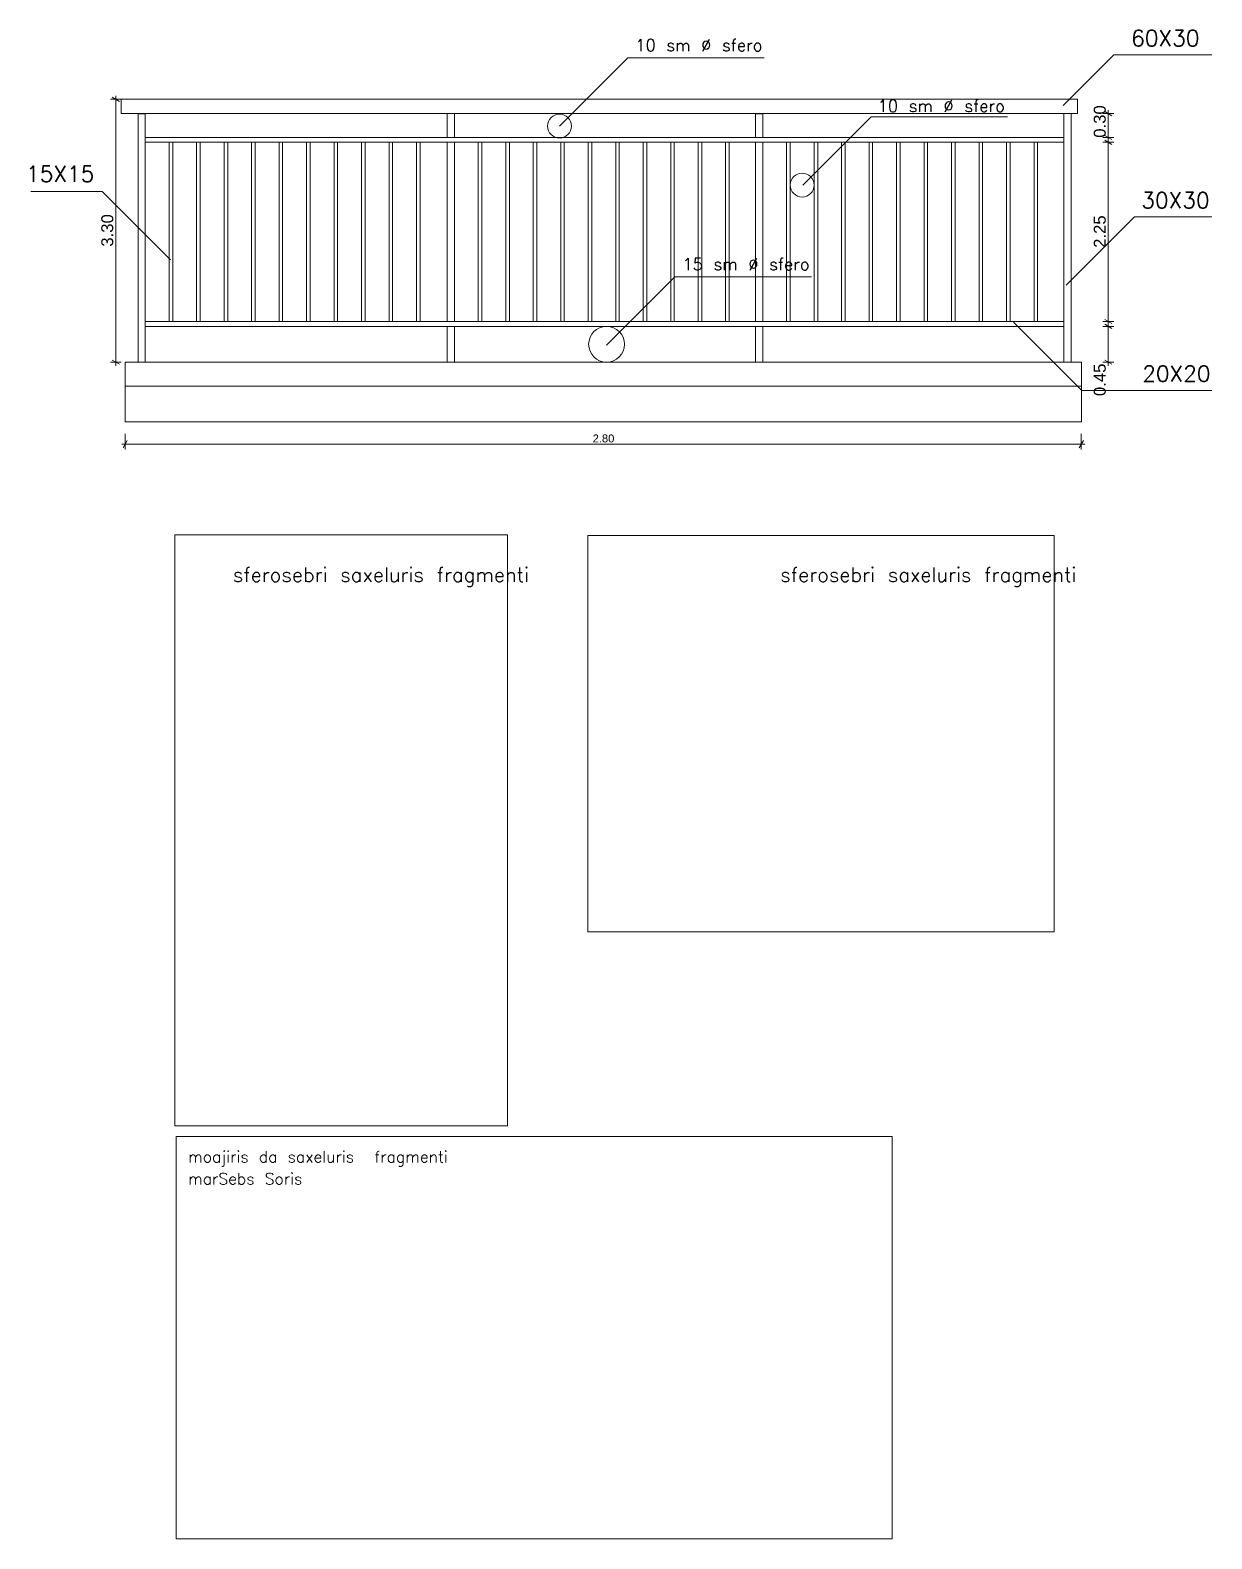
# Model space of a CAD drawing. Header units: millimetres. Extents: x 475616349 to 476941521, y 4620115302 to 4621446928.
# Drawn here: x 476911832 to 476926663, y 4620517434 to 4620536368 of the extents above; entities that cross this region are included whole.
import ezdxf

# ---------------------------------------------------------------- set-up
doc = ezdxf.new("R2010")
doc.units = ezdxf.units.MM
doc.header["$MEASUREMENT"] = 0
doc.header["$XCLIPFRAME"] = 0
doc.layers.add('0_0 Architecture_Pen_No__5', color=7, linetype='Continuous')
doc.layers.add('Dimensioning - General', color=7, linetype='Continuous')
for name, color, linetype, lineweight in [('0_0 Architecture_Pen_No__5_Pen_No__4', 7, 'Continuous', 0), ('0_Pen_No__2_Pen_No__7_Pen_No__4', 7, 'Continuous', 0), ('2D Drafting - General_Pen_No__7_Pen_No__4', 7, 'Continuous', 0), ('Annotation - Text_Pen_No__7_Pen_No__4', 7, 'Continuous', 0), ('Dimensioning - General_Pen_No__4', 7, 'Continuous', 0)]:
    doc.layers.add(name, color=color, linetype=linetype, lineweight=lineweight)
doc.styles.add('GENERATED_STYLE_2', font='arial.ttf')
doc.dimstyles.new('GENERATED_STYLE__10', dxfattribs={"dimtxt": 100, "dimasz": 68.640772, "dimexe": 0.18, "dimexo": 900, "dimgap": 0.09, "dimtad": 1, "dimtih": 1, "dimtoh": 1, "dimlfac": 0.001, "dimzin": 0, "dimdsep": 46, "dimtxsty": 'GENERATED_STYLE_2', "dimblk": 'ARROWHEAD_2', "dimblk1": 'ARROWHEAD_2', "dimblk2": 'ARROWHEAD_2', "dimcen": 0.09, "dimclrd": 7, "dimclre": 7, "dimclrt": 7, "dimadec": 0, "dimazin": 0, "dimtfac": 1, "dimtdec": 4, "dimtmove": 0, "dimatfit": 3, "dimfxl": 1, "dimtolj": 1, "dimtzin": 0, "dimarcsym": 0})
doc.dimstyles.new('GENERATED_STYLE__11', dxfattribs={"dimtxt": 150, "dimasz": 68.640772, "dimexe": 0.18, "dimexo": 900, "dimgap": 0.09, "dimtad": 1, "dimlfac": 0.001, "dimzin": 0, "dimdsep": 46, "dimtxsty": 'GENERATED_STYLE_2', "dimblk": 'ARROWHEAD_2', "dimblk1": 'ARROWHEAD_2', "dimblk2": 'ARROWHEAD_2', "dimcen": 0.09, "dimclrd": 7, "dimclre": 7, "dimclrt": 7, "dimadec": 0, "dimazin": 0, "dimtfac": 1, "dimtdec": 4, "dimtmove": 0, "dimatfit": 3, "dimfxl": 1, "dimtolj": 1, "dimtzin": 0, "dimarcsym": 0})
doc.dimstyles.new('GENERATED_STYLE__12', dxfattribs={"dimtxt": 150, "dimasz": 68.640772, "dimexe": 0.18, "dimexo": 900, "dimgap": 0.09, "dimtad": 1, "dimlfac": 0.001, "dimzin": 0, "dimdsep": 46, "dimtxsty": 'GENERATED_STYLE_2', "dimblk": 'ARROWHEAD_2', "dimblk1": 'ARROWHEAD_2', "dimblk2": 'ARROWHEAD_2', "dimcen": 0.09, "dimclrd": 7, "dimclre": 7, "dimclrt": 7, "dimadec": 0, "dimazin": 0, "dimtfac": 1, "dimtdec": 4, "dimtmove": 2, "dimatfit": 3, "dimfxl": 1, "dimtolj": 1, "dimtzin": 0, "dimarcsym": 0})
picture_1 = doc.add_image_def('image2.bmp', size_in_pixel=(300, 533))
picture_2 = doc.add_image_def('image3.bmp', size_in_pixel=(400, 340))
picture_3 = doc.add_image_def('image4.bmp', size_in_pixel=(1704, 958))

# ---------------------------------------------------------------- blocks, each defined once
blk = doc.blocks.new('*D504', base_point=(476577134, 4620325126))
at = {"layer": 'Dimensioning - General_Pen_No__4', "color": 7, "linetype": 'Continuous', "lineweight": 0, "transparency": 16777216}
for p, q in [((476913025, 4620531105), (476913025, 4620531301)), ((476925025, 4620531105), (476925025, 4620531301)), ((476912981, 4620531173), (476913025, 4620531173)), ((476913051, 4620531218), (476912999, 4620531128)), ((476913025, 4620531173), (476925025, 4620531173)), ((476924999, 4620531128), (476925051, 4620531218)), ((476925025, 4620531173), (476925069, 4620531173))]:
    blk.add_line(p, q, dxfattribs=at)
at = {"layer": 'Dimensioning - General_Pen_No__4', "color": 7, "lineweight": 0, "transparency": 16777216, "insert": (476918892, 4620531193), "char_height": 100, "attachment_point": 7, "style": 'GENERATED_STYLE_2'}
blk.add_mtext('\\A1;{\\pql;\\fArial CYR|b0|i0|c204|p34;2.80}', dxfattribs=at)
blk = doc.blocks.new('ARROWHEAD_2')
at = {"color": 0, "linetype": 'Continuous', "lineweight": 0}
for p, q in [((0, 0), (-1, 0)), ((-0.38, -0.66), (0.38, 0.66))]:
    blk.add_line(p, q, dxfattribs=at)
blk = doc.blocks.new('*D505', base_point=(476577134, 4620325126))
at = {"layer": 'Dimensioning - General_Pen_No__4', "color": 7, "linetype": 'Continuous', "lineweight": 0, "transparency": 16777216}
for p, q in [((476925431, 4620532651), (476925296, 4620532651)), ((476925409, 4620532625), (476925318, 4620532677)), ((476925363, 4620532651), (476925363, 4620532695)), ((476925363, 4620532201), (476925363, 4620532651)), ((476925431, 4620532201), (476925296, 4620532201)), ((476925318, 4620532227), (476925409, 4620532175)), ((476925363, 4620532157), (476925363, 4620532201))]:
    blk.add_line(p, q, dxfattribs=at)
at = {"layer": 'Dimensioning - General_Pen_No__4', "color": 7, "lineweight": 0, "transparency": 16777216, "insert": (476925333, 4620531776), "char_height": 150, "attachment_point": 7, "rotation": 90, "style": 'GENERATED_STYLE_2'}
blk.add_mtext('\\A1;{\\pql;\\fArial CYR|b0|i0|c204|p34;0.45}', dxfattribs=at)
blk = doc.blocks.new('*D506', base_point=(476577134, 4620325126))
at = {"layer": 'Dimensioning - General_Pen_No__4', "color": 7, "linetype": 'Continuous', "lineweight": 0, "transparency": 16777216}
for p, q in [((476925431, 4620534961), (476925296, 4620534961)), ((476925409, 4620534935), (476925318, 4620534987)), ((476925363, 4620534961), (476925363, 4620535005)), ((476925363, 4620532711), (476925363, 4620534961)), ((476925431, 4620532711), (476925296, 4620532711)), ((476925318, 4620532737), (476925409, 4620532685)), ((476925363, 4620532667), (476925363, 4620532711))]:
    blk.add_line(p, q, dxfattribs=at)
at = {"layer": 'Dimensioning - General_Pen_No__4', "color": 7, "lineweight": 0, "transparency": 16777216, "insert": (476925333, 4620533636), "char_height": 150, "attachment_point": 7, "rotation": 90, "style": 'GENERATED_STYLE_2'}
blk.add_mtext('\\A1;{\\pql;\\fArial CYR|b0|i0|c204|p34;2.25}', dxfattribs=at)
blk = doc.blocks.new('*D507', base_point=(476577134, 4620325126))
at = {"layer": 'Dimensioning - General_Pen_No__4', "color": 7, "linetype": 'Continuous', "lineweight": 0, "transparency": 16777216}
for p, q in [((476912975, 4620535501), (476912839, 4620535501)), ((476912952, 4620535475), (476912862, 4620535527)), ((476912907, 4620535501), (476912907, 4620535545)), ((476912907, 4620532201), (476912907, 4620535501)), ((476912975, 4620532201), (476912839, 4620532201)), ((476912862, 4620532227), (476912952, 4620532175)), ((476912907, 4620532157), (476912907, 4620532201))]:
    blk.add_line(p, q, dxfattribs=at)
at = {"layer": 'Dimensioning - General_Pen_No__4', "color": 7, "lineweight": 0, "transparency": 16777216, "insert": (476912877, 4620533651), "char_height": 150, "attachment_point": 7, "rotation": 90, "style": 'GENERATED_STYLE_2'}
blk.add_mtext('\\A1;{\\pql;\\fArial CYR|b0|i0|c204|p34;3.30}', dxfattribs=at)
blk = doc.blocks.new('*D508', base_point=(476577134, 4620325126))
at = {"layer": 'Dimensioning - General_Pen_No__4', "color": 7, "linetype": 'Continuous', "lineweight": 0, "transparency": 16777216}
for p, q in [((476925431, 4620535321), (476925296, 4620535321)), ((476925409, 4620535295), (476925318, 4620535347)), ((476925363, 4620535321), (476925363, 4620535365)), ((476925363, 4620535021), (476925363, 4620535321)), ((476925431, 4620535021), (476925296, 4620535021)), ((476925318, 4620535047), (476925409, 4620534995)), ((476925363, 4620534977), (476925363, 4620535021))]:
    blk.add_line(p, q, dxfattribs=at)
at = {"layer": 'Dimensioning - General_Pen_No__4', "color": 7, "lineweight": 0, "transparency": 16777216, "insert": (476925333, 4620535018), "char_height": 150, "attachment_point": 7, "rotation": 90, "style": 'GENERATED_STYLE_2'}
blk.add_mtext('\\A1;{\\pql;\\fArial CYR|b0|i0|c204|p34;0.30}', dxfattribs=at)

msp = doc.modelspace()

# ---------------------------------------------------------------- linework, layer by layer
at = {"layer": '0_Pen_No__2_Pen_No__7_Pen_No__4', "color": 7, "linetype": 'Continuous', "lineweight": 0, "flags": 128}
for points in [[(476918326.282, 4620535165.107, 1), (476918626.282, 4620535165.107, 1)], [(476921371.108, 4620534424.391, 1), (476921671.108, 4620534424.391, 1)], [(476919291.445, 4620532425.941, 1), (476918841.445, 4620532425.941, 1)]]:
    msp.add_lwpolyline(points, format="xyb", close=True, dxfattribs=at)
at = {"layer": '2D Drafting - General_Pen_No__7_Pen_No__4', "color": 7, "linetype": 'Continuous', "lineweight": 0, "flags": 128}
for points in [[(476924798.051, 4620535423.541), (476925433.029, 4620536058.519), (476926662.9, 4620536058.519)], [(476918476.282, 4620535165.107), (476919333.86, 4620536022.685), (476921045.4, 4620536022.685)], [(476917066.108, 4620535020.941), (476917066.108, 4620535320.941), (476917156.108, 4620535320.941), (476917156.108, 4620535020.941)], [(476920936.108, 4620535016.972), (476920936.108, 4620535316.972), (476921026.108, 4620535316.972), (476921026.108, 4620535016.972)], [(476921530.589, 4620534425.071), (476922388.167, 4620535282.649), (476924099.707, 4620535282.649)], [(476913276.108, 4620535020.941), (476924806.108, 4620535020.941)], [(476924806.108, 4620534960.941), (476913276.108, 4620534960.941)], [(476917066.108, 4620532710.941), (476917066.108, 4620534960.941)], [(476917156.108, 4620534960.941), (476917156.108, 4620532710.941)], [(476920936.108, 4620532710.941), (476920936.108, 4620534960.941)], [(476921026.108, 4620534960.941), (476921026.108, 4620532710.941)], [(476913594.623, 4620533485.814), (476912737.045, 4620534343.392), (476911841.344, 4620534343.392)], [(476924834.844, 4620533166.07), (476925692.422, 4620534023.647), (476926662.9, 4620534023.647)], [(476919067.601, 4620532416.87), (476919925.179, 4620533274.448), (476921636.719, 4620533274.448)], [(476913276.108, 4620532710.941), (476924806.108, 4620532710.941)], [(476924776.108, 4620532650.941), (476913276.108, 4620532650.941)], [(476924806.108, 4620532650.941), (476913276.108, 4620532650.941)], [(476917156.108, 4620532650.941), (476917156.108, 4620532200.941), (476917066.108, 4620532200.941), (476917066.108, 4620532650.941)], [(476921026.108, 4620532650.941), (476921026.108, 4620532200.941), (476920936.108, 4620532200.941), (476920936.108, 4620532650.941)], [(476924174.228, 4620532705.206), (476925031.806, 4620531847.628), (476926662.9, 4620531847.628)]]:
    msp.add_lwpolyline(points, dxfattribs=at)
for points in [[(476912976.108, 4620535500.941), (476924976.108, 4620535500.941), (476924976.108, 4620535320.941), (476912976.108, 4620535320.941)], [(476913186.108, 4620535319.553), (476913276.108, 4620535319.553), (476913276.108, 4620532200.941), (476913186.108, 4620532200.941)], [(476924806.108, 4620535320.941), (476924896.108, 4620535320.941), (476924896.108, 4620532200.941), (476924806.108, 4620532200.941)], [(476913576.108, 4620534960.941), (476913621.108, 4620534960.941), (476913621.108, 4620532710.941), (476913576.108, 4620532710.941)], [(476913921.108, 4620534960.941), (476913966.108, 4620534960.941), (476913966.108, 4620532710.941), (476913921.108, 4620532710.941)], [(476914266.108, 4620534960.941), (476914311.108, 4620534960.941), (476914311.108, 4620532710.941), (476914266.108, 4620532710.941)], [(476914611.108, 4620534960.941), (476914656.108, 4620534960.941), (476914656.108, 4620532710.941), (476914611.108, 4620532710.941)], [(476914956.108, 4620534960.941), (476915001.108, 4620534960.941), (476915001.108, 4620532710.941), (476914956.108, 4620532710.941)], [(476915301.108, 4620534960.941), (476915346.108, 4620534960.941), (476915346.108, 4620532710.941), (476915301.108, 4620532710.941)], [(476915646.108, 4620534960.941), (476915691.108, 4620534960.941), (476915691.108, 4620532710.941), (476915646.108, 4620532710.941)], [(476915991.108, 4620534960.941), (476916036.108, 4620534960.941), (476916036.108, 4620532710.941), (476915991.108, 4620532710.941)], [(476916336.108, 4620534960.941), (476916381.108, 4620534960.941), (476916381.108, 4620532710.941), (476916336.108, 4620532710.941)], [(476916681.108, 4620534960.941), (476916726.108, 4620534960.941), (476916726.108, 4620532710.941), (476916681.108, 4620532710.941)], [(476917456.108, 4620534960.941), (476917501.108, 4620534960.941), (476917501.108, 4620532710.941), (476917456.108, 4620532710.941)], [(476917801.108, 4620534960.941), (476917846.108, 4620534960.941), (476917846.108, 4620532710.941), (476917801.108, 4620532710.941)], [(476918146.108, 4620534960.941), (476918191.108, 4620534960.941), (476918191.108, 4620532710.941), (476918146.108, 4620532710.941)], [(476918491.108, 4620534960.941), (476918536.108, 4620534960.941), (476918536.108, 4620532710.941), (476918491.108, 4620532710.941)], [(476918836.108, 4620534960.941), (476918881.108, 4620534960.941), (476918881.108, 4620532710.941), (476918836.108, 4620532710.941)], [(476919181.108, 4620534960.941), (476919226.108, 4620534960.941), (476919226.108, 4620532710.941), (476919181.108, 4620532710.941)], [(476919526.108, 4620534960.941), (476919571.108, 4620534960.941), (476919571.108, 4620532710.941), (476919526.108, 4620532710.941)], [(476919871.108, 4620534960.941), (476919916.108, 4620534960.941), (476919916.108, 4620532710.941), (476919871.108, 4620532710.941)], [(476920216.108, 4620534960.941), (476920261.108, 4620534960.941), (476920261.108, 4620532710.941), (476920216.108, 4620532710.941)], [(476920561.108, 4620534960.941), (476920606.108, 4620534960.941), (476920606.108, 4620532710.941), (476920561.108, 4620532710.941)], [(476921326.108, 4620534960.941), (476921371.108, 4620534960.941), (476921371.108, 4620532710.941), (476921326.108, 4620532710.941)], [(476921671.108, 4620534960.941), (476921716.108, 4620534960.941), (476921716.108, 4620532710.941), (476921671.108, 4620532710.941)], [(476922016.108, 4620534960.941), (476922061.108, 4620534960.941), (476922061.108, 4620532710.941), (476922016.108, 4620532710.941)], [(476922361.108, 4620534960.941), (476922406.108, 4620534960.941), (476922406.108, 4620532710.941), (476922361.108, 4620532710.941)], [(476922706.108, 4620534960.941), (476922751.108, 4620534960.941), (476922751.108, 4620532710.941), (476922706.108, 4620532710.941)], [(476923051.108, 4620534960.941), (476923096.108, 4620534960.941), (476923096.108, 4620532710.941), (476923051.108, 4620532710.941)], [(476923396.108, 4620534960.941), (476923441.108, 4620534960.941), (476923441.108, 4620532710.941), (476923396.108, 4620532710.941)], [(476923741.108, 4620534960.941), (476923786.108, 4620534960.941), (476923786.108, 4620532710.941), (476923741.108, 4620532710.941)], [(476924086.108, 4620534960.941), (476924131.108, 4620534960.941), (476924131.108, 4620532710.941), (476924086.108, 4620532710.941)], [(476924431.108, 4620534960.941), (476924476.108, 4620534960.941), (476924476.108, 4620532710.941), (476924431.108, 4620532710.941)], [(476913025.108, 4620532200.941), (476925025.108, 4620532200.941), (476925025.108, 4620531900.941), (476913025.108, 4620531900.941)], [(476913025.108, 4620531900.941), (476925025.108, 4620531900.941), (476925025.108, 4620531450.941), (476913025.108, 4620531450.941)]]:
    msp.add_lwpolyline(points, close=True, dxfattribs=at)

# ---------------------------------------------------------------- texts
at = {"layer": '0_0 Architecture_Pen_No__5_Pen_No__4', "color": 7, "linetype": 'Continuous', "lineweight": 0, "char_height": 180.00031, "width": 3720.75613, "attachment_point": 7, "line_spacing_factor": 0.767984}
for insert in [(476914375.938, 4620529383.287), (476921247.235, 4620529383.287)]:
    msp.add_mtext('\\A1;{\\pql;\\Ftxt.shx;sferosebri saxeluris fragmenti}', dxfattribs=dict(at, insert=insert))
at = {"layer": '0_0 Architecture_Pen_No__5_Pen_No__4', "color": 7, "linetype": 'Continuous', "lineweight": 0, "char_height": 143.17188, "attachment_point": 7}
for s, insert in [('\\A1;{\\pql;\\Ftxt.shx;moajiris da saxeluris  fragmenti}', (476913813.987, 4620522109.259)), ('\\A1;{\\pql;\\Ftxt.shx;marSebs Soris}', (476913813.987, 4620521881.065))]:
    msp.add_mtext(s, dxfattribs=dict(at, insert=insert))
at = {"layer": 'Annotation - Text_Pen_No__7_Pen_No__4', "color": 7, "linetype": 'Continuous', "lineweight": 0, "attachment_point": 2}
for s, insert, char_height in [('\\A1;{\\pqc;\\Ftxt.shx;10 sm \\Ftxt.shx;Ø \\Ftxt.shx;sfero}', (476920225.371, 4620536255.42), 150), ('\\A1;{\\pqc;\\Ftxt.shx;60X30}', (476926079.348, 4620536368.17), 200), ('\\A1;{\\pqc;\\Ftxt.shx;10 sm \\Ftxt.shx;Ø \\Ftxt.shx;sfero}', (476923267.175, 4620535492.062), 150), ('\\A1;{\\pqc;\\Ftxt.shx;15X15}', (476912209.345, 4620534664.919), 200), ('\\A1;{\\pqc;\\Ftxt.shx;30X30}', (476926206.67, 4620534333.298), 200), ('\\A1;{\\pqc;\\Ftxt.shx;15 sm \\Ftxt.shx;Ø \\Ftxt.shx;sfero}', (476920816.69, 4620533507.183), 150), ('\\A1;{\\pqc;\\Ftxt.shx;20X20}', (476926218.67, 4620532157.279), 200)]:
    msp.add_mtext(s, dxfattribs=dict(at, insert=insert, char_height=char_height))

# ---------------------------------------------------------------- dimensions: what is measured, and where the dimension line sits
at = {"layer": 'Dimensioning - General', "color": 7, "linetype": 'Continuous', "lineweight": 0}
for base, p1, p2, dimstyle, picture, middle in [((476912907.023, 4620535500.941), (476913276.108, 4620532200.941), (476912976.108, 4620535500.941), 'GENERATED_STYLE__11', '*D507', (476912802.023, 4620533846.222)), ((476925363.344, 4620535320.941), (476924806.108, 4620535020.941), (476924806.108, 4620535320.941), 'GENERATED_STYLE__12', '*D508', (476925258.344, 4620535212.679)), ((476925363.344, 4620534960.941), (476924806.108, 4620532710.941), (476924806.108, 4620534960.941), 'GENERATED_STYLE__11', '*D506', (476925258.344, 4620533831.222)), ((476925363.344, 4620532650.941), (476924896.108, 4620532200.941), (476924806.108, 4620532650.941), 'GENERATED_STYLE__11', '*D505', (476925258.344, 4620531970.577))]:
    dim = msp.add_linear_dim(base=base, p1=p1, p2=p2, angle=90, dimstyle=dimstyle, dxfattribs=at)
    dim.commit()
    dim.dimension.update_dxf_attribs({"geometry": picture, "text_midpoint": middle, "dimtype": 160, "text_rotation": 90})
dim = msp.add_linear_dim(base=(476925025.108, 4620531172.799), p1=(476913025.108, 4620532200.941), p2=(476925025.108, 4620532200.941), text='2.80', dimstyle='GENERATED_STYLE__10', dxfattribs=at)
dim.commit()
dim.dimension.update_dxf_attribs({"geometry": '*D504', "text_midpoint": (476919021.961, 4620531242.799), "dimtype": 160})

# ---------------------------------------------------------------- pictures from other files: only their frames are drawn
at = {"layer": '0_0 Architecture_Pen_No__5', "linetype": 'Continuous', "lineweight": 0}
image = msp.add_image(picture_1, insert=(476913649.115, 4620522617.239), size_in_units=(4175.896, 7419.171), dxfattribs=at)
image.set_boundary_path([(-0.5, -0.5), (299.5, 532.5)])
image = msp.add_image(picture_2, insert=(476918831.937, 4620525052.974), size_in_units=(5852.639, 4974.738), dxfattribs=at)
image.set_boundary_path([(-0.5, -0.5), (399.5, 339.5)])
image = msp.add_image(picture_3, insert=(476913666.061, 4620517434.443), size_in_units=(8984.413, 5051.099), dxfattribs=at)
image.set_boundary_path([(-0.5, -0.5), (1703.5, 957.5)])

doc.saveas('drawing.dxf')
